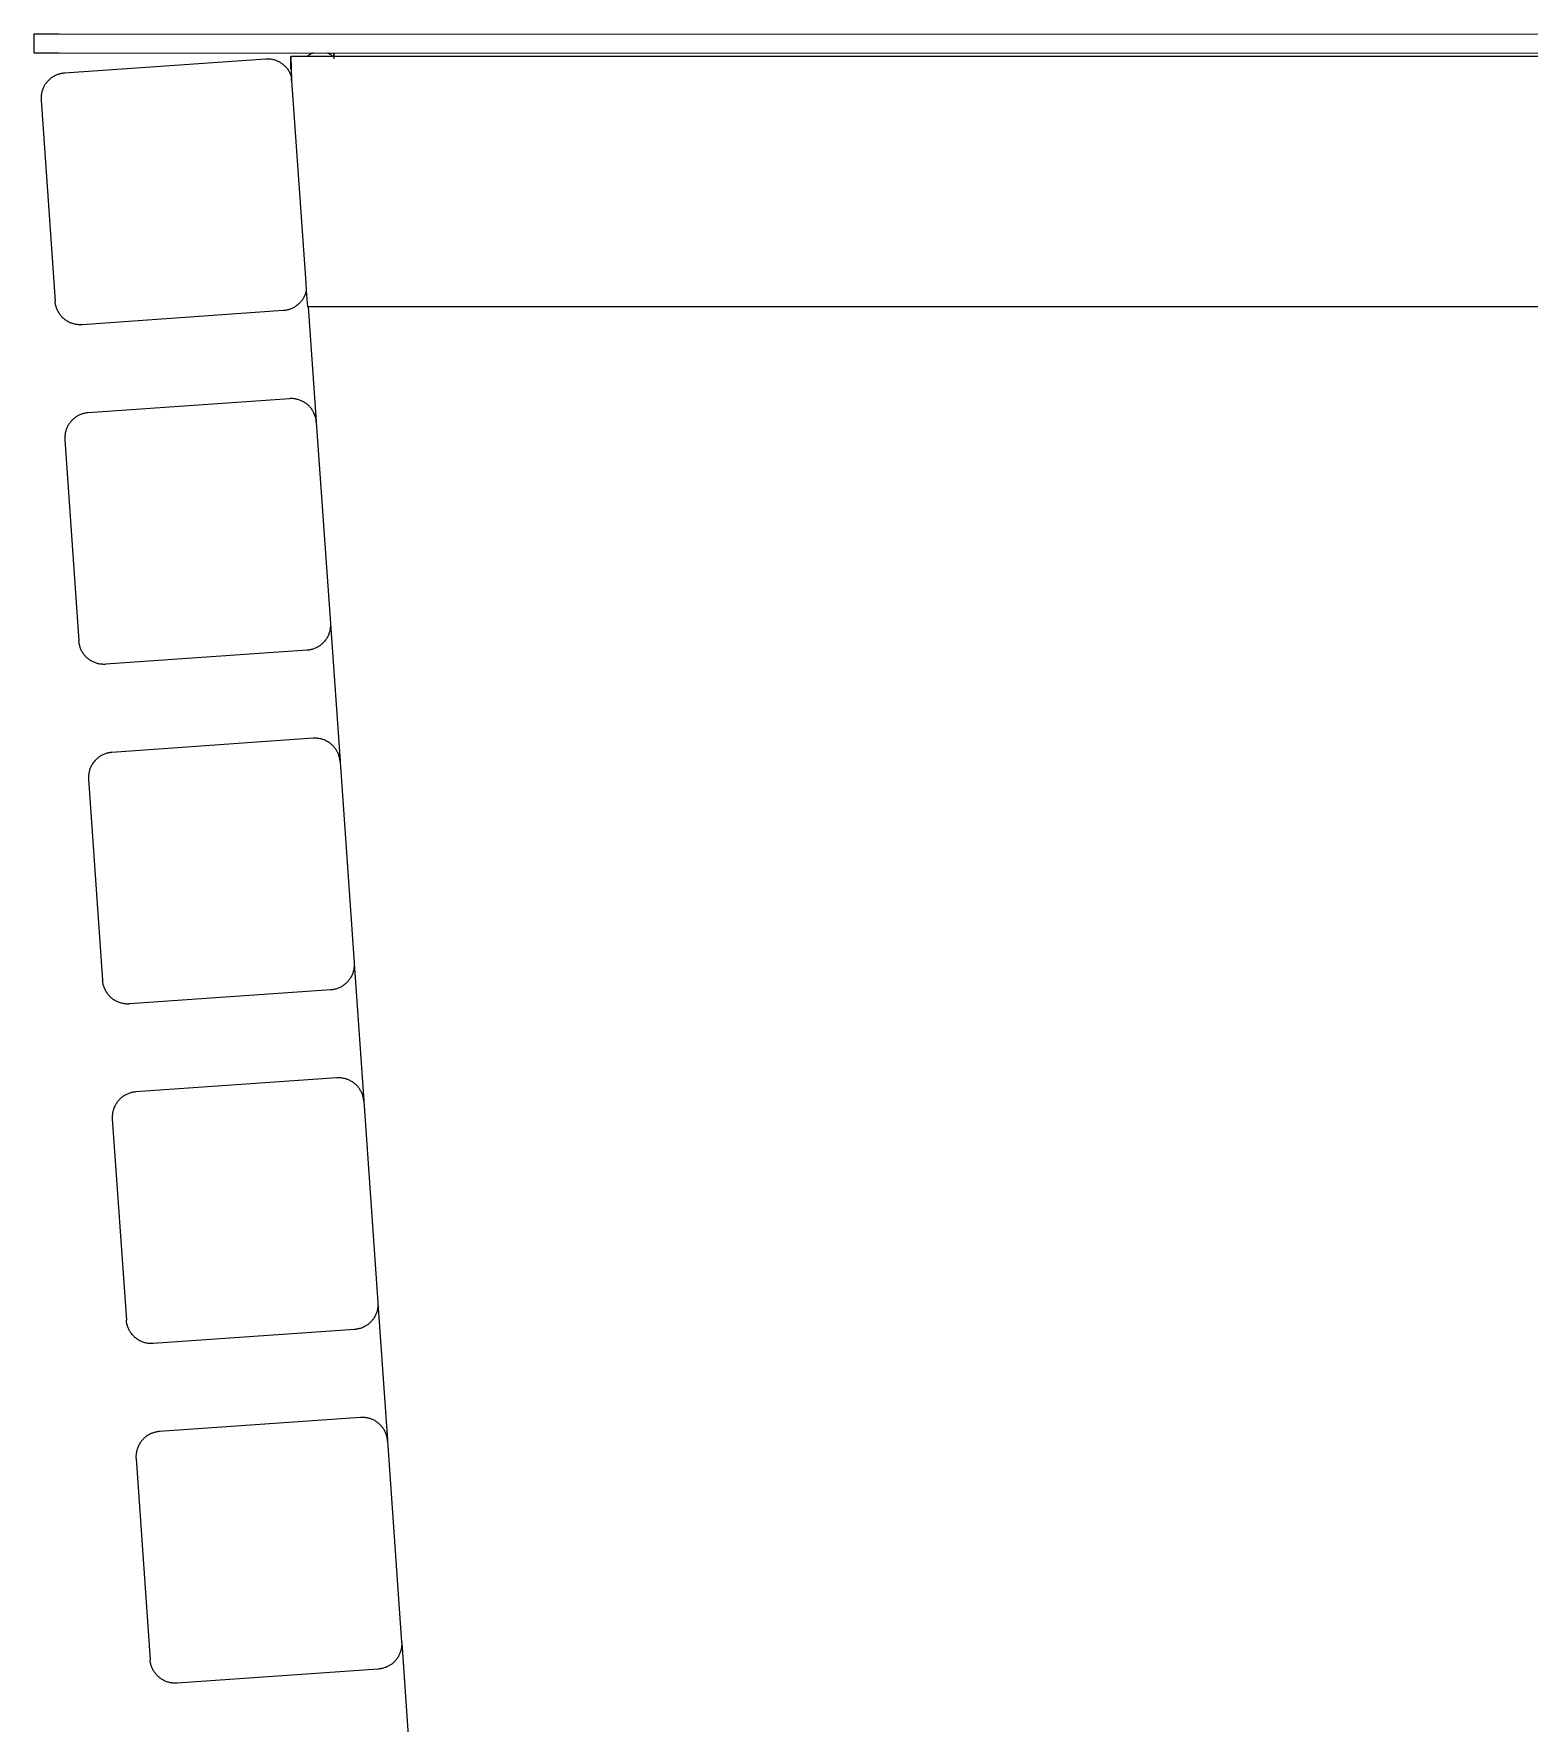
# Model space of a CAD drawing. Header units: millimetres. Extents: x -92 to 3826, y 8 to 2374.
# Drawn here: x 1026.5 to 1263.8, y 1764.5 to 2032.5 of the extents above; entities that cross this region are included whole.
import ezdxf

# ---------------------------------------------------------------- set-up
doc = ezdxf.new("R2010")
doc.units = ezdxf.units.MM
doc.layers.add('ZANO_R', color=7, linetype='Continuous', lineweight=0)

msp = doc.modelspace()

# ---------------------------------------------------------------- linework, layer by layer
at = {"layer": 'ZANO_R'}
for p, q in [((1026.51, 2032.53), (1026.51, 2029.53)), ((1026.51, 2032.53), (1030.51, 2032.53)), ((1030.51, 2032.53), (1495.61, 2032.43)), ((1026.51, 2029.53), (1030.51, 2029.53)), ((1030.51, 2029.53), (1495.61, 2029.43)), ((1067.3, 2028.93), (1067.42, 2025.13)), ((1067.3, 2026.93), (1067.3, 2028.93)), ((1466.18, 2028.93), (1067.3, 2028.93)), ((1069.92, 2028.93), (1069.97, 2028.98)), ((1069.97, 2028.98), (1070.02, 2029.03)), ((1070.02, 2029.03), (1070.07, 2029.08)), ((1070.07, 2029.08), (1070.12, 2029.12)), ((1070.12, 2029.12), (1070.18, 2029.16)), ((1070.18, 2029.16), (1070.23, 2029.2)), ((1070.23, 2029.2), (1070.29, 2029.24)), ((1070.29, 2029.24), (1070.35, 2029.28)), ((1070.35, 2029.28), (1070.41, 2029.32)), ((1070.41, 2029.32), (1070.47, 2029.35)), ((1070.47, 2029.35), (1070.53, 2029.38)), ((1070.53, 2029.38), (1070.59, 2029.41)), ((1070.59, 2029.41), (1070.65, 2029.43)), ((1070.65, 2029.43), (1070.72, 2029.46)), ((1070.72, 2029.46), (1070.78, 2029.48)), ((1070.78, 2029.48), (1070.85, 2029.5)), ((1070.85, 2029.5), (1070.92, 2029.52)), ((1073.09, 2029.52), (1073.15, 2029.49)), ((1073.15, 2029.49), (1073.22, 2029.47)), ((1073.22, 2029.47), (1073.28, 2029.44)), ((1073.28, 2029.44), (1073.34, 2029.4)), ((1073.34, 2029.4), (1073.4, 2029.37)), ((1073.4, 2029.37), (1073.46, 2029.34)), ((1073.46, 2029.34), (1073.51, 2029.3)), ((1073.51, 2029.3), (1073.57, 2029.26)), ((1073.57, 2029.26), (1073.62, 2029.22)), ((1073.62, 2029.22), (1073.68, 2029.17)), ((1073.68, 2029.17), (1073.73, 2029.13)), ((1073.73, 2029.13), (1073.78, 2029.08)), ((1073.78, 2029.08), (1073.83, 2029.03)), ((1073.83, 2029.03), (1073.87, 2028.98)), ((1073.87, 2028.98), (1073.92, 2028.93)), ((1074.13, 2029.16), (1074.13, 2029.52)), ((1074.13, 2028.93), (1074.13, 2029.16)), ((1074.14, 2029.16), (1074.13, 2029.16)), ((1074.14, 2029.52), (1074.14, 2028.56)), ((1074.14, 2028.93), (1074.14, 2029.52)), ((1074.14, 2028.93), (1074.14, 2029.16)), ((1074.14, 2028.93), (1074.14, 2029.05)), ((1030.06, 2025.96), (1029.94, 2025.9)), ((1030.19, 2026.01), (1030.06, 2025.96)), ((1030.32, 2026.06), (1030.19, 2026.01)), ((1030.45, 2026.1), (1030.32, 2026.06)), ((1030.58, 2026.14), (1030.45, 2026.1)), ((1030.71, 2026.18), (1030.58, 2026.14)), ((1030.84, 2026.21), (1030.71, 2026.18)), ((1030.98, 2026.23), (1030.84, 2026.21)), ((1031.11, 2026.25), (1030.98, 2026.23)), ((1031.25, 2026.27), (1031.11, 2026.25)), ((1031.38, 2026.28), (1031.25, 2026.27)), ((1063.31, 2028.51), (1031.38, 2026.28)), ((1063.44, 2028.52), (1063.31, 2028.51)), ((1063.58, 2028.52), (1063.44, 2028.52)), ((1063.71, 2028.52), (1063.58, 2028.52)), ((1063.85, 2028.51), (1063.71, 2028.52)), ((1063.99, 2028.5), (1063.85, 2028.51)), ((1064.12, 2028.49), (1063.99, 2028.5)), ((1064.26, 2028.47), (1064.12, 2028.49)), ((1064.39, 2028.44), (1064.26, 2028.47)), ((1064.52, 2028.41), (1064.39, 2028.44)), ((1064.66, 2028.38), (1064.52, 2028.41)), ((1064.79, 2028.34), (1064.66, 2028.38)), ((1064.92, 2028.29), (1064.79, 2028.34)), ((1065.04, 2028.25), (1064.92, 2028.29)), ((1065.17, 2028.19), (1065.04, 2028.25)), ((1065.3, 2028.14), (1065.17, 2028.19)), ((1065.42, 2028.08), (1065.3, 2028.14)), ((1065.54, 2028.01), (1065.42, 2028.08)), ((1065.66, 2027.94), (1065.54, 2028.01)), ((1065.77, 2027.87), (1065.66, 2027.94)), ((1065.88, 2027.8), (1065.77, 2027.87)), ((1065.99, 2027.72), (1065.88, 2027.8)), ((1066.1, 2027.63), (1065.99, 2027.72)), ((1066.21, 2027.54), (1066.1, 2027.63)), ((1066.31, 2027.45), (1066.21, 2027.54)), ((1066.41, 2027.36), (1066.31, 2027.45)), ((1066.5, 2027.26), (1066.41, 2027.36)), ((1066.59, 2027.16), (1066.5, 2027.26)), ((1066.68, 2027.05), (1066.59, 2027.16)), ((1066.77, 2026.95), (1066.68, 2027.05)), ((1066.85, 2026.84), (1066.77, 2026.95)), ((1066.92, 2026.72), (1066.85, 2026.84)), ((1067, 2026.61), (1066.92, 2026.72)), ((1067.07, 2026.49), (1067, 2026.61)), ((1067.13, 2026.37), (1067.07, 2026.49)), ((1067.19, 2026.25), (1067.13, 2026.37)), ((1067.25, 2026.13), (1067.19, 2026.25)), ((1067.3, 2026), (1067.25, 2026.13)), ((1067.35, 2025.87), (1067.3, 2026)), ((1027.81, 2023.36), (1027.77, 2023.23)), ((1027.85, 2023.49), (1027.81, 2023.36)), ((1027.89, 2023.62), (1027.85, 2023.49)), ((1027.94, 2023.75), (1027.89, 2023.62)), ((1027.99, 2023.88), (1027.94, 2023.75)), ((1028.05, 2024), (1027.99, 2023.88)), ((1028.11, 2024.13), (1028.05, 2024)), ((1028.17, 2024.25), (1028.11, 2024.13)), ((1028.24, 2024.36), (1028.17, 2024.25)), ((1028.31, 2024.48), (1028.24, 2024.36)), ((1028.39, 2024.59), (1028.31, 2024.48)), ((1028.47, 2024.7), (1028.39, 2024.59)), ((1028.56, 2024.81), (1028.47, 2024.7)), ((1028.64, 2024.91), (1028.56, 2024.81)), ((1028.74, 2025.02), (1028.64, 2024.91)), ((1028.83, 2025.11), (1028.74, 2025.02)), ((1028.93, 2025.21), (1028.83, 2025.11)), ((1029.03, 2025.3), (1028.93, 2025.21)), ((1029.13, 2025.39), (1029.03, 2025.3)), ((1029.24, 2025.47), (1029.13, 2025.39)), ((1029.35, 2025.56), (1029.24, 2025.47)), ((1029.46, 2025.63), (1029.35, 2025.56)), ((1029.58, 2025.71), (1029.46, 2025.63)), ((1029.7, 2025.77), (1029.58, 2025.71)), ((1029.82, 2025.84), (1029.7, 2025.77)), ((1029.94, 2025.9), (1029.82, 2025.84)), ((1067.39, 2025.74), (1067.35, 2025.87)), ((1067.42, 2025.13), (1067.39, 2025.74)), ((1067.42, 2025.13), (1069.67, 1993.01)), ((1027.67, 2022.56), (1027.66, 2022.42)), ((1027.66, 2022.42), (1027.66, 2022.28)), ((1027.66, 2022.28), (1027.67, 2022.15)), ((1027.68, 2022.69), (1027.67, 2022.56)), ((1027.67, 2022.15), (1027.67, 2022.01)), ((1027.67, 2022.01), (1029.9, 1990.09)), ((1027.7, 2022.83), (1027.68, 2022.69)), ((1027.72, 2022.96), (1027.7, 2022.83)), ((1027.75, 2023.1), (1027.72, 2022.96)), ((1027.77, 2023.23), (1027.75, 2023.1)), ((1069.52, 1991.09), (1069.46, 1990.96)), ((1069.57, 1991.22), (1069.52, 1991.09)), ((1069.62, 1991.35), (1069.57, 1991.22)), ((1069.66, 1991.48), (1069.62, 1991.35)), ((1069.69, 1991.61), (1069.66, 1991.48)), ((1069.67, 1993.01), (1069.72, 1991.74)), ((1069.73, 1991.75), (1069.69, 1991.61)), ((1069.72, 1991.74), (1069.81, 1990.47)), ((1029.92, 1989.95), (1029.9, 1990.09)), ((1029.93, 1989.82), (1029.92, 1989.95)), ((1029.95, 1989.68), (1029.93, 1989.82)), ((1029.98, 1989.55), (1029.95, 1989.68)), ((1030.01, 1989.42), (1029.98, 1989.55)), ((1030.04, 1989.28), (1030.01, 1989.42)), ((1030.08, 1989.15), (1030.04, 1989.28)), ((1030.13, 1989.02), (1030.08, 1989.15)), ((1030.18, 1988.9), (1030.13, 1989.02)), ((1030.23, 1988.77), (1030.18, 1988.9)), ((1030.29, 1988.65), (1030.23, 1988.77)), ((1030.35, 1988.52), (1030.29, 1988.65)), ((1030.41, 1988.4), (1030.35, 1988.52)), ((1030.48, 1988.29), (1030.41, 1988.4)), ((1066.1, 1988.61), (1034.17, 1986.38)), ((1066.23, 1988.62), (1066.1, 1988.61)), ((1066.37, 1988.64), (1066.23, 1988.62)), ((1066.51, 1988.66), (1066.37, 1988.64)), ((1066.65, 1988.69), (1066.51, 1988.66)), ((1066.78, 1988.72), (1066.65, 1988.69)), ((1066.92, 1988.75), (1066.78, 1988.72)), ((1067.05, 1988.8), (1066.92, 1988.75)), ((1067.18, 1988.84), (1067.05, 1988.8)), ((1067.31, 1988.89), (1067.18, 1988.84)), ((1067.44, 1988.94), (1067.31, 1988.89)), ((1067.56, 1989), (1067.44, 1988.94)), ((1067.69, 1989.07), (1067.56, 1989)), ((1067.81, 1989.13), (1067.69, 1989.07)), ((1067.93, 1989.2), (1067.81, 1989.13)), ((1068.05, 1989.28), (1067.93, 1989.2)), ((1068.16, 1989.36), (1068.05, 1989.28)), ((1068.27, 1989.44), (1068.16, 1989.36)), ((1068.38, 1989.53), (1068.27, 1989.44)), ((1068.49, 1989.62), (1068.38, 1989.53)), ((1068.59, 1989.72), (1068.49, 1989.62)), ((1068.69, 1989.81), (1068.59, 1989.72)), ((1068.78, 1989.92), (1068.69, 1989.81)), ((1068.87, 1990.02), (1068.78, 1989.92)), ((1068.96, 1990.13), (1068.87, 1990.02)), ((1069.04, 1990.24), (1068.96, 1990.13)), ((1069.12, 1990.35), (1069.04, 1990.24)), ((1069.2, 1990.47), (1069.12, 1990.35)), ((1069.27, 1990.59), (1069.2, 1990.47)), ((1069.34, 1990.71), (1069.27, 1990.59)), ((1069.4, 1990.83), (1069.34, 1990.71)), ((1069.46, 1990.96), (1069.4, 1990.83)), ((1069.81, 1990.47), (1069.93, 1989.21)), ((1463.54, 1989.21), (1069.93, 1989.21)), ((1070.06, 1989.21), (1071.34, 1971.02)), ((1030.55, 1988.17), (1030.48, 1988.29)), ((1030.63, 1988.06), (1030.55, 1988.17)), ((1030.71, 1987.95), (1030.63, 1988.06)), ((1030.8, 1987.84), (1030.71, 1987.95)), ((1030.88, 1987.74), (1030.8, 1987.84)), ((1030.98, 1987.63), (1030.88, 1987.74)), ((1031.07, 1987.54), (1030.98, 1987.63)), ((1031.17, 1987.44), (1031.07, 1987.54)), ((1031.27, 1987.35), (1031.17, 1987.44)), ((1031.38, 1987.26), (1031.27, 1987.35)), ((1031.48, 1987.18), (1031.38, 1987.26)), ((1031.59, 1987.1), (1031.48, 1987.18)), ((1031.71, 1987.02), (1031.59, 1987.1)), ((1031.82, 1986.95), (1031.71, 1987.02)), ((1031.94, 1986.88), (1031.82, 1986.95)), ((1032.06, 1986.81), (1031.94, 1986.88)), ((1032.18, 1986.75), (1032.06, 1986.81)), ((1032.31, 1986.7), (1032.18, 1986.75)), ((1032.43, 1986.65), (1032.31, 1986.7)), ((1032.56, 1986.6), (1032.43, 1986.65)), ((1032.69, 1986.55), (1032.56, 1986.6)), ((1032.82, 1986.52), (1032.69, 1986.55)), ((1032.95, 1986.48), (1032.82, 1986.52)), ((1033.09, 1986.45), (1032.95, 1986.48)), ((1033.22, 1986.43), (1033.09, 1986.45)), ((1033.36, 1986.41), (1033.22, 1986.43)), ((1033.49, 1986.39), (1033.36, 1986.41)), ((1033.63, 1986.38), (1033.49, 1986.39)), ((1033.76, 1986.37), (1033.63, 1986.38)), ((1033.9, 1986.37), (1033.76, 1986.37)), ((1034.04, 1986.37), (1033.9, 1986.37)), ((1034.17, 1986.38), (1034.04, 1986.37)), ((1034.61, 1972.34), (1034.48, 1972.31)), ((1034.74, 1972.36), (1034.61, 1972.34)), ((1034.88, 1972.38), (1034.74, 1972.36)), ((1035.01, 1972.4), (1034.88, 1972.38)), ((1035.15, 1972.41), (1035.01, 1972.4)), ((1067.07, 1974.64), (1035.15, 1972.41)), ((1067.21, 1974.65), (1067.07, 1974.64)), ((1067.35, 1974.65), (1067.21, 1974.65)), ((1067.48, 1974.65), (1067.35, 1974.65)), ((1067.62, 1974.65), (1067.48, 1974.65)), ((1067.75, 1974.63), (1067.62, 1974.65)), ((1067.89, 1974.62), (1067.75, 1974.63)), ((1068.03, 1974.6), (1067.89, 1974.62)), ((1068.16, 1974.57), (1068.03, 1974.6)), ((1068.29, 1974.54), (1068.16, 1974.57)), ((1068.42, 1974.51), (1068.29, 1974.54)), ((1068.56, 1974.47), (1068.42, 1974.51)), ((1068.69, 1974.43), (1068.56, 1974.47)), ((1068.81, 1974.38), (1068.69, 1974.43)), ((1068.94, 1974.33), (1068.81, 1974.38)), ((1069.06, 1974.27), (1068.94, 1974.33)), ((1069.19, 1974.21), (1069.06, 1974.27)), ((1069.31, 1974.14), (1069.19, 1974.21)), ((1069.42, 1974.08), (1069.31, 1974.14)), ((1069.54, 1974), (1069.42, 1974.08)), ((1069.65, 1973.93), (1069.54, 1974)), ((1069.76, 1973.85), (1069.65, 1973.93)), ((1069.87, 1973.76), (1069.76, 1973.85)), ((1069.98, 1973.67), (1069.87, 1973.76)), ((1070.08, 1973.58), (1069.98, 1973.67)), ((1070.18, 1973.49), (1070.08, 1973.58)), ((1070.27, 1973.39), (1070.18, 1973.49)), ((1070.36, 1973.29), (1070.27, 1973.39)), ((1070.45, 1973.18), (1070.36, 1973.29)), ((1070.54, 1973.08), (1070.45, 1973.18)), ((1070.62, 1972.97), (1070.54, 1973.08)), ((1070.69, 1972.85), (1070.62, 1972.97)), ((1070.77, 1972.74), (1070.69, 1972.85)), ((1070.84, 1972.62), (1070.77, 1972.74)), ((1070.9, 1972.5), (1070.84, 1972.62)), ((1070.96, 1972.38), (1070.9, 1972.5)), ((1071.02, 1972.25), (1070.96, 1972.38)), ((1031.66, 1969.76), (1031.62, 1969.63)), ((1031.71, 1969.88), (1031.66, 1969.76)), ((1031.76, 1970.01), (1031.71, 1969.88)), ((1031.81, 1970.13), (1031.76, 1970.01)), ((1031.88, 1970.26), (1031.81, 1970.13)), ((1031.94, 1970.38), (1031.88, 1970.26)), ((1032.01, 1970.5), (1031.94, 1970.38)), ((1032.08, 1970.61), (1032.01, 1970.5)), ((1032.16, 1970.72), (1032.08, 1970.61)), ((1032.24, 1970.83), (1032.16, 1970.72)), ((1032.32, 1970.94), (1032.24, 1970.83)), ((1032.41, 1971.05), (1032.32, 1970.94)), ((1032.5, 1971.15), (1032.41, 1971.05)), ((1032.6, 1971.25), (1032.5, 1971.15)), ((1032.69, 1971.34), (1032.6, 1971.25)), ((1032.8, 1971.43), (1032.69, 1971.34)), ((1032.9, 1971.52), (1032.8, 1971.43)), ((1033.01, 1971.61), (1032.9, 1971.52)), ((1033.12, 1971.69), (1033.01, 1971.61)), ((1033.23, 1971.76), (1033.12, 1971.69)), ((1033.35, 1971.84), (1033.23, 1971.76)), ((1033.46, 1971.91), (1033.35, 1971.84)), ((1033.58, 1971.97), (1033.46, 1971.91)), ((1033.71, 1972.03), (1033.58, 1971.97)), ((1033.83, 1972.09), (1033.71, 1972.03)), ((1033.96, 1972.14), (1033.83, 1972.09)), ((1034.08, 1972.19), (1033.96, 1972.14)), ((1034.21, 1972.23), (1034.08, 1972.19)), ((1034.34, 1972.27), (1034.21, 1972.23)), ((1034.48, 1972.31), (1034.34, 1972.27)), ((1071.07, 1972.13), (1071.02, 1972.25)), ((1071.12, 1972), (1071.07, 1972.13)), ((1071.16, 1971.87), (1071.12, 1972)), ((1071.2, 1971.74), (1071.16, 1971.87)), ((1071.24, 1971.61), (1071.2, 1971.74)), ((1071.27, 1971.47), (1071.24, 1971.61)), ((1071.29, 1971.34), (1071.27, 1971.47)), ((1071.31, 1971.21), (1071.29, 1971.34)), ((1071.33, 1971.07), (1071.31, 1971.21)), ((1071.34, 1970.93), (1071.33, 1971.07)), ((1071.34, 1970.93), (1073.57, 1939.01)), ((1031.44, 1968.69), (1031.43, 1968.55)), ((1031.43, 1968.55), (1031.43, 1968.42)), ((1031.43, 1968.42), (1031.43, 1968.28)), ((1031.43, 1968.28), (1031.44, 1968.14)), ((1031.45, 1968.83), (1031.44, 1968.69)), ((1031.44, 1968.14), (1033.67, 1936.22)), ((1031.47, 1968.96), (1031.45, 1968.83)), ((1031.49, 1969.1), (1031.47, 1968.96)), ((1031.51, 1969.23), (1031.49, 1969.1)), ((1031.54, 1969.36), (1031.51, 1969.23)), ((1031.58, 1969.5), (1031.54, 1969.36)), ((1031.62, 1969.63), (1031.58, 1969.5)), ((1073.4, 1937.53), (1073.35, 1937.4)), ((1073.44, 1937.66), (1073.4, 1937.53)), ((1073.47, 1937.79), (1073.44, 1937.66)), ((1073.5, 1937.92), (1073.47, 1937.79)), ((1073.53, 1938.06), (1073.5, 1937.92)), ((1073.55, 1938.19), (1073.53, 1938.06)), ((1073.56, 1938.33), (1073.55, 1938.19)), ((1073.57, 1938.47), (1073.56, 1938.33)), ((1073.57, 1939.01), (1073.58, 1938.88)), ((1073.58, 1938.6), (1073.57, 1938.47)), ((1073.58, 1938.92), (1075.1, 1917.15)), ((1073.58, 1938.88), (1073.58, 1938.74)), ((1073.58, 1938.74), (1073.58, 1938.6)), ((1033.68, 1936.09), (1033.67, 1936.22)), ((1033.7, 1935.95), (1033.68, 1936.09)), ((1033.72, 1935.81), (1033.7, 1935.95)), ((1033.75, 1935.68), (1033.72, 1935.81)), ((1033.78, 1935.55), (1033.75, 1935.68)), ((1033.81, 1935.42), (1033.78, 1935.55)), ((1033.85, 1935.28), (1033.81, 1935.42)), ((1033.89, 1935.15), (1033.85, 1935.28)), ((1033.94, 1935.03), (1033.89, 1935.15)), ((1034, 1934.9), (1033.94, 1935.03)), ((1034.05, 1934.78), (1034, 1934.9)), ((1070.4, 1934.82), (1070.27, 1934.79)), ((1070.54, 1934.85), (1070.4, 1934.82)), ((1070.67, 1934.88), (1070.54, 1934.85)), ((1070.8, 1934.92), (1070.67, 1934.88)), ((1070.93, 1934.97), (1070.8, 1934.92)), ((1071.06, 1935.01), (1070.93, 1934.97)), ((1071.18, 1935.07), (1071.06, 1935.01)), ((1071.31, 1935.12), (1071.18, 1935.07)), ((1071.43, 1935.18), (1071.31, 1935.12)), ((1071.55, 1935.25), (1071.43, 1935.18)), ((1071.67, 1935.32), (1071.55, 1935.25)), ((1071.78, 1935.39), (1071.67, 1935.32)), ((1071.9, 1935.47), (1071.78, 1935.39)), ((1072.01, 1935.55), (1071.9, 1935.47)), ((1072.11, 1935.63), (1072.01, 1935.55)), ((1072.22, 1935.72), (1072.11, 1935.63)), ((1072.32, 1935.81), (1072.22, 1935.72)), ((1072.42, 1935.91), (1072.32, 1935.81)), ((1072.51, 1936.01), (1072.42, 1935.91)), ((1072.6, 1936.11), (1072.51, 1936.01)), ((1072.69, 1936.21), (1072.6, 1936.11)), ((1072.77, 1936.32), (1072.69, 1936.21)), ((1072.86, 1936.43), (1072.77, 1936.32)), ((1072.93, 1936.54), (1072.86, 1936.43)), ((1073, 1936.66), (1072.93, 1936.54)), ((1073.07, 1936.78), (1073, 1936.66)), ((1073.14, 1936.9), (1073.07, 1936.78)), ((1073.2, 1937.02), (1073.14, 1936.9)), ((1073.25, 1937.14), (1073.2, 1937.02)), ((1073.31, 1937.27), (1073.25, 1937.14)), ((1073.35, 1937.4), (1073.31, 1937.27)), ((1034.11, 1934.65), (1034.05, 1934.78)), ((1034.18, 1934.53), (1034.11, 1934.65)), ((1034.25, 1934.42), (1034.18, 1934.53)), ((1034.32, 1934.3), (1034.25, 1934.42)), ((1034.4, 1934.19), (1034.32, 1934.3)), ((1034.48, 1934.08), (1034.4, 1934.19)), ((1034.56, 1933.97), (1034.48, 1934.08)), ((1034.65, 1933.87), (1034.56, 1933.97)), ((1034.74, 1933.77), (1034.65, 1933.87)), ((1034.84, 1933.67), (1034.74, 1933.77)), ((1034.94, 1933.57), (1034.84, 1933.67)), ((1035.04, 1933.48), (1034.94, 1933.57)), ((1035.14, 1933.39), (1035.04, 1933.48)), ((1035.25, 1933.31), (1035.14, 1933.39)), ((1035.36, 1933.23), (1035.25, 1933.31)), ((1035.47, 1933.15), (1035.36, 1933.23)), ((1035.59, 1933.08), (1035.47, 1933.15)), ((1035.71, 1933.01), (1035.59, 1933.08)), ((1035.83, 1932.95), (1035.71, 1933.01)), ((1035.95, 1932.89), (1035.83, 1932.95)), ((1036.07, 1932.83), (1035.95, 1932.89)), ((1036.2, 1932.78), (1036.07, 1932.83)), ((1036.33, 1932.73), (1036.2, 1932.78)), ((1036.46, 1932.69), (1036.33, 1932.73)), ((1036.59, 1932.65), (1036.46, 1932.69)), ((1036.72, 1932.61), (1036.59, 1932.65)), ((1036.85, 1932.58), (1036.72, 1932.61)), ((1036.99, 1932.56), (1036.85, 1932.58)), ((1037.12, 1932.54), (1036.99, 1932.56)), ((1037.26, 1932.52), (1037.12, 1932.54)), ((1037.39, 1932.51), (1037.26, 1932.52)), ((1037.53, 1932.5), (1037.39, 1932.51)), ((1037.67, 1932.5), (1037.53, 1932.5)), ((1037.8, 1932.5), (1037.67, 1932.5)), ((1037.94, 1932.51), (1037.8, 1932.5)), ((1069.86, 1934.74), (1037.94, 1932.51)), ((1070, 1934.75), (1069.86, 1934.74)), ((1070.13, 1934.77), (1070, 1934.75)), ((1070.27, 1934.79), (1070.13, 1934.77)), ((1070.84, 1920.78), (1038.92, 1918.54)), ((1070.98, 1920.78), (1070.84, 1920.78)), ((1071.11, 1920.79), (1070.98, 1920.78)), ((1071.25, 1920.78), (1071.11, 1920.79)), ((1071.39, 1920.78), (1071.25, 1920.78)), ((1071.52, 1920.77), (1071.39, 1920.78)), ((1071.66, 1920.75), (1071.52, 1920.77)), ((1071.79, 1920.73), (1071.66, 1920.75)), ((1071.93, 1920.7), (1071.79, 1920.73)), ((1072.06, 1920.67), (1071.93, 1920.7)), ((1072.19, 1920.64), (1072.06, 1920.67)), ((1072.32, 1920.6), (1072.19, 1920.64)), ((1072.45, 1920.56), (1072.32, 1920.6)), ((1072.58, 1920.51), (1072.45, 1920.56)), ((1072.71, 1920.46), (1072.58, 1920.51)), ((1072.83, 1920.4), (1072.71, 1920.46)), ((1072.95, 1920.34), (1072.83, 1920.4)), ((1073.07, 1920.28), (1072.95, 1920.34)), ((1073.19, 1920.21), (1073.07, 1920.28)), ((1073.31, 1920.13), (1073.19, 1920.21)), ((1073.42, 1920.06), (1073.31, 1920.13)), ((1073.53, 1919.98), (1073.42, 1920.06)), ((1073.64, 1919.89), (1073.53, 1919.98)), ((1073.74, 1919.8), (1073.64, 1919.89)), ((1073.84, 1919.71), (1073.74, 1919.8)), ((1073.94, 1919.62), (1073.84, 1919.71)), ((1074.04, 1919.52), (1073.94, 1919.62)), ((1074.13, 1919.42), (1074.04, 1919.52)), ((1074.22, 1919.32), (1074.13, 1919.42)), ((1074.3, 1919.21), (1074.22, 1919.32)), ((1074.38, 1919.1), (1074.3, 1919.21)), ((1074.46, 1918.98), (1074.38, 1919.1)), ((1074.53, 1918.87), (1074.46, 1918.98)), ((1074.6, 1918.75), (1074.53, 1918.87)), ((1074.67, 1918.63), (1074.6, 1918.75)), ((1035.53, 1916.14), (1035.47, 1916.02)), ((1035.58, 1916.27), (1035.53, 1916.14)), ((1035.64, 1916.39), (1035.58, 1916.27)), ((1035.71, 1916.51), (1035.64, 1916.39)), ((1035.78, 1916.63), (1035.71, 1916.51)), ((1035.85, 1916.74), (1035.78, 1916.63)), ((1035.92, 1916.86), (1035.85, 1916.74)), ((1036.01, 1916.97), (1035.92, 1916.86)), ((1036.09, 1917.07), (1036.01, 1916.97)), ((1036.18, 1917.18), (1036.09, 1917.07)), ((1036.27, 1917.28), (1036.18, 1917.18)), ((1036.36, 1917.38), (1036.27, 1917.28)), ((1036.46, 1917.47), (1036.36, 1917.38)), ((1036.56, 1917.56), (1036.46, 1917.47)), ((1036.67, 1917.65), (1036.56, 1917.56)), ((1036.77, 1917.74), (1036.67, 1917.65)), ((1036.88, 1917.82), (1036.77, 1917.74)), ((1037, 1917.9), (1036.88, 1917.82)), ((1037.11, 1917.97), (1037, 1917.9)), ((1037.23, 1918.04), (1037.11, 1917.97)), ((1037.35, 1918.1), (1037.23, 1918.04)), ((1037.47, 1918.16), (1037.35, 1918.1)), ((1037.6, 1918.22), (1037.47, 1918.16)), ((1037.72, 1918.27), (1037.6, 1918.22)), ((1037.85, 1918.32), (1037.72, 1918.27)), ((1037.98, 1918.36), (1037.85, 1918.32)), ((1038.11, 1918.4), (1037.98, 1918.36)), ((1038.24, 1918.44), (1038.11, 1918.4)), ((1038.38, 1918.47), (1038.24, 1918.44)), ((1038.51, 1918.49), (1038.38, 1918.47)), ((1038.65, 1918.52), (1038.51, 1918.49)), ((1038.78, 1918.53), (1038.65, 1918.52)), ((1038.92, 1918.54), (1038.78, 1918.53)), ((1074.73, 1918.51), (1074.67, 1918.63)), ((1074.78, 1918.39), (1074.73, 1918.51)), ((1074.84, 1918.26), (1074.78, 1918.39)), ((1074.89, 1918.13), (1074.84, 1918.26)), ((1074.93, 1918), (1074.89, 1918.13)), ((1074.97, 1917.87), (1074.93, 1918)), ((1075, 1917.74), (1074.97, 1917.87)), ((1075.03, 1917.61), (1075, 1917.74)), ((1075.06, 1917.47), (1075.03, 1917.61)), ((1075.08, 1917.34), (1075.06, 1917.47)), ((1075.1, 1917.2), (1075.08, 1917.34)), ((1075.11, 1917.07), (1075.1, 1917.2)), ((1075.11, 1917.07), (1077.34, 1885.14)), ((1035.21, 1914.82), (1035.2, 1914.68)), ((1035.2, 1914.68), (1035.2, 1914.55)), ((1035.2, 1914.55), (1035.2, 1914.41)), ((1035.2, 1914.41), (1035.21, 1914.27)), ((1035.22, 1914.96), (1035.21, 1914.82)), ((1035.21, 1914.27), (1037.44, 1882.35)), ((1035.23, 1915.09), (1035.22, 1914.96)), ((1035.25, 1915.23), (1035.23, 1915.09)), ((1035.28, 1915.36), (1035.25, 1915.23)), ((1035.31, 1915.49), (1035.28, 1915.36)), ((1035.34, 1915.63), (1035.31, 1915.49)), ((1035.38, 1915.76), (1035.34, 1915.63)), ((1035.43, 1915.89), (1035.38, 1915.76)), ((1035.47, 1916.02), (1035.43, 1915.89)), ((1077.24, 1883.92), (1077.2, 1883.79)), ((1077.27, 1884.06), (1077.24, 1883.92)), ((1077.29, 1884.19), (1077.27, 1884.06)), ((1077.31, 1884.33), (1077.29, 1884.19)), ((1077.33, 1884.46), (1077.31, 1884.33)), ((1077.34, 1884.6), (1077.33, 1884.46)), ((1077.34, 1885.14), (1077.35, 1885.01)), ((1077.35, 1884.73), (1077.34, 1884.6)), ((1077.35, 1885.05), (1078.87, 1863.29)), ((1077.35, 1885.01), (1077.35, 1884.87)), ((1077.35, 1884.87), (1077.35, 1884.73)), ((1037.45, 1882.22), (1037.44, 1882.35)), ((1037.47, 1882.08), (1037.45, 1882.22)), ((1037.49, 1881.95), (1037.47, 1882.08)), ((1037.51, 1881.81), (1037.49, 1881.95)), ((1037.54, 1881.68), (1037.51, 1881.81)), ((1037.58, 1881.55), (1037.54, 1881.68)), ((1037.62, 1881.42), (1037.58, 1881.55)), ((1037.66, 1881.29), (1037.62, 1881.42)), ((1037.71, 1881.16), (1037.66, 1881.29)), ((1075.07, 1881.25), (1074.95, 1881.2)), ((1075.2, 1881.32), (1075.07, 1881.25)), ((1075.32, 1881.38), (1075.2, 1881.32)), ((1075.43, 1881.45), (1075.32, 1881.38)), ((1075.55, 1881.52), (1075.43, 1881.45)), ((1075.66, 1881.6), (1075.55, 1881.52)), ((1075.77, 1881.68), (1075.66, 1881.6)), ((1075.88, 1881.76), (1075.77, 1881.68)), ((1075.98, 1881.85), (1075.88, 1881.76)), ((1076.09, 1881.94), (1075.98, 1881.85)), ((1076.18, 1882.04), (1076.09, 1881.94)), ((1076.28, 1882.14), (1076.18, 1882.04)), ((1076.37, 1882.24), (1076.28, 1882.14)), ((1076.46, 1882.34), (1076.37, 1882.24)), ((1076.54, 1882.45), (1076.46, 1882.34)), ((1076.62, 1882.56), (1076.54, 1882.45)), ((1076.7, 1882.68), (1076.62, 1882.56)), ((1076.77, 1882.79), (1076.7, 1882.68)), ((1076.84, 1882.91), (1076.77, 1882.79)), ((1076.9, 1883.03), (1076.84, 1882.91)), ((1076.97, 1883.15), (1076.9, 1883.03)), ((1077.02, 1883.28), (1076.97, 1883.15)), ((1077.07, 1883.4), (1077.02, 1883.28)), ((1077.12, 1883.53), (1077.07, 1883.4)), ((1077.16, 1883.66), (1077.12, 1883.53)), ((1077.2, 1883.79), (1077.16, 1883.66)), ((1037.76, 1881.03), (1037.71, 1881.16)), ((1037.82, 1880.91), (1037.76, 1881.03)), ((1037.88, 1880.79), (1037.82, 1880.91)), ((1037.94, 1880.67), (1037.88, 1880.79)), ((1038.01, 1880.55), (1037.94, 1880.67)), ((1038.09, 1880.43), (1038.01, 1880.55)), ((1038.16, 1880.32), (1038.09, 1880.43)), ((1038.24, 1880.21), (1038.16, 1880.32)), ((1038.33, 1880.1), (1038.24, 1880.21)), ((1038.42, 1880), (1038.33, 1880.1)), ((1038.51, 1879.9), (1038.42, 1880)), ((1038.6, 1879.8), (1038.51, 1879.9)), ((1038.7, 1879.7), (1038.6, 1879.8)), ((1038.8, 1879.61), (1038.7, 1879.7)), ((1038.91, 1879.53), (1038.8, 1879.61)), ((1039.02, 1879.44), (1038.91, 1879.53)), ((1039.13, 1879.36), (1039.02, 1879.44)), ((1039.24, 1879.28), (1039.13, 1879.36)), ((1039.36, 1879.21), (1039.24, 1879.28)), ((1039.47, 1879.14), (1039.36, 1879.21)), ((1039.59, 1879.08), (1039.47, 1879.14)), ((1039.72, 1879.02), (1039.59, 1879.08)), ((1039.84, 1878.96), (1039.72, 1879.02)), ((1039.97, 1878.91), (1039.84, 1878.96)), ((1040.09, 1878.86), (1039.97, 1878.91)), ((1040.22, 1878.82), (1040.09, 1878.86)), ((1040.36, 1878.78), (1040.22, 1878.82)), ((1040.49, 1878.74), (1040.36, 1878.78)), ((1040.62, 1878.71), (1040.49, 1878.74)), ((1040.75, 1878.69), (1040.62, 1878.71)), ((1040.89, 1878.67), (1040.75, 1878.69)), ((1041.03, 1878.65), (1040.89, 1878.67)), ((1041.16, 1878.64), (1041.03, 1878.65)), ((1041.3, 1878.63), (1041.16, 1878.64)), ((1041.43, 1878.63), (1041.3, 1878.63)), ((1041.57, 1878.63), (1041.43, 1878.63)), ((1041.71, 1878.64), (1041.57, 1878.63)), ((1073.63, 1880.87), (1041.71, 1878.64)), ((1073.77, 1880.89), (1073.63, 1880.87)), ((1073.9, 1880.9), (1073.77, 1880.89)), ((1074.04, 1880.92), (1073.9, 1880.9)), ((1074.17, 1880.95), (1074.04, 1880.92)), ((1074.3, 1880.98), (1074.17, 1880.95)), ((1074.44, 1881.01), (1074.3, 1880.98)), ((1074.57, 1881.05), (1074.44, 1881.01)), ((1074.7, 1881.1), (1074.57, 1881.05)), ((1074.82, 1881.15), (1074.7, 1881.1)), ((1074.95, 1881.2), (1074.82, 1881.15)), ((1074.61, 1866.91), (1042.68, 1864.68)), ((1074.74, 1866.92), (1074.61, 1866.91)), ((1074.88, 1866.92), (1074.74, 1866.92)), ((1075.02, 1866.92), (1074.88, 1866.92)), ((1075.15, 1866.91), (1075.02, 1866.92)), ((1075.29, 1866.9), (1075.15, 1866.91)), ((1075.42, 1866.88), (1075.29, 1866.9)), ((1075.56, 1866.86), (1075.42, 1866.88)), ((1075.69, 1866.84), (1075.56, 1866.86)), ((1075.83, 1866.81), (1075.69, 1866.84)), ((1075.96, 1866.77), (1075.83, 1866.81)), ((1076.09, 1866.73), (1075.96, 1866.77)), ((1076.22, 1866.69), (1076.09, 1866.73)), ((1076.35, 1866.64), (1076.22, 1866.69)), ((1076.47, 1866.59), (1076.35, 1866.64)), ((1076.6, 1866.53), (1076.47, 1866.59)), ((1076.72, 1866.47), (1076.6, 1866.53)), ((1076.84, 1866.41), (1076.72, 1866.47)), ((1076.96, 1866.34), (1076.84, 1866.41)), ((1077.07, 1866.27), (1076.96, 1866.34)), ((1077.19, 1866.19), (1077.07, 1866.27)), ((1077.3, 1866.11), (1077.19, 1866.19)), ((1077.4, 1866.02), (1077.3, 1866.11)), ((1077.51, 1865.94), (1077.4, 1866.02)), ((1077.61, 1865.85), (1077.51, 1865.94)), ((1077.71, 1865.75), (1077.61, 1865.85)), ((1077.8, 1865.65), (1077.71, 1865.75)), ((1077.9, 1865.55), (1077.8, 1865.65)), ((1077.98, 1865.45), (1077.9, 1865.55)), ((1078.07, 1865.34), (1077.98, 1865.45)), ((1078.15, 1865.23), (1078.07, 1865.34)), ((1078.23, 1865.12), (1078.15, 1865.23)), ((1039.41, 1862.52), (1039.35, 1862.4)), ((1039.47, 1862.64), (1039.41, 1862.52)), ((1039.54, 1862.76), (1039.47, 1862.64)), ((1039.62, 1862.87), (1039.54, 1862.76)), ((1039.69, 1862.99), (1039.62, 1862.87)), ((1039.77, 1863.1), (1039.69, 1862.99)), ((1039.86, 1863.2), (1039.77, 1863.1)), ((1039.94, 1863.31), (1039.86, 1863.2)), ((1040.04, 1863.41), (1039.94, 1863.31)), ((1040.13, 1863.51), (1040.04, 1863.41)), ((1040.23, 1863.6), (1040.13, 1863.51)), ((1040.33, 1863.7), (1040.23, 1863.6)), ((1040.43, 1863.78), (1040.33, 1863.7)), ((1040.54, 1863.87), (1040.43, 1863.78)), ((1040.65, 1863.95), (1040.54, 1863.87)), ((1040.76, 1864.03), (1040.65, 1863.95)), ((1040.88, 1864.1), (1040.76, 1864.03)), ((1041, 1864.17), (1040.88, 1864.1)), ((1041.12, 1864.23), (1041, 1864.17)), ((1041.24, 1864.3), (1041.12, 1864.23)), ((1041.36, 1864.35), (1041.24, 1864.3)), ((1041.49, 1864.4), (1041.36, 1864.35)), ((1041.62, 1864.45), (1041.49, 1864.4)), ((1041.75, 1864.5), (1041.62, 1864.45)), ((1041.88, 1864.54), (1041.75, 1864.5)), ((1042.01, 1864.57), (1041.88, 1864.54)), ((1042.14, 1864.6), (1042.01, 1864.57)), ((1042.28, 1864.63), (1042.14, 1864.6)), ((1042.41, 1864.65), (1042.28, 1864.63)), ((1042.55, 1864.66), (1042.41, 1864.65)), ((1042.68, 1864.68), (1042.55, 1864.66)), ((1078.3, 1865), (1078.23, 1865.12)), ((1078.37, 1864.88), (1078.3, 1865)), ((1078.43, 1864.76), (1078.37, 1864.88)), ((1078.49, 1864.64), (1078.43, 1864.76)), ((1078.55, 1864.52), (1078.49, 1864.64)), ((1078.6, 1864.39), (1078.55, 1864.52)), ((1078.65, 1864.26), (1078.6, 1864.39)), ((1078.7, 1864.13), (1078.65, 1864.26)), ((1078.74, 1864), (1078.7, 1864.13)), ((1078.77, 1863.87), (1078.74, 1864)), ((1078.8, 1863.74), (1078.77, 1863.87)), ((1078.83, 1863.6), (1078.8, 1863.74)), ((1078.85, 1863.47), (1078.83, 1863.6)), ((1078.86, 1863.33), (1078.85, 1863.47)), ((1078.88, 1863.2), (1078.86, 1863.33)), ((1078.88, 1863.2), (1081.11, 1831.27)), ((1038.97, 1860.82), (1038.96, 1860.68)), ((1038.96, 1860.68), (1038.97, 1860.54)), ((1038.98, 1861.09), (1038.97, 1860.95)), ((1038.97, 1860.95), (1038.97, 1860.82)), ((1038.97, 1860.54), (1038.97, 1860.41)), ((1038.97, 1860.41), (1041.21, 1828.48)), ((1039, 1861.22), (1038.98, 1861.09)), ((1039.02, 1861.36), (1039, 1861.22)), ((1039.05, 1861.49), (1039.02, 1861.36)), ((1039.08, 1861.63), (1039.05, 1861.49)), ((1039.11, 1861.76), (1039.08, 1861.63)), ((1039.15, 1861.89), (1039.11, 1861.76)), ((1039.19, 1862.02), (1039.15, 1861.89)), ((1039.24, 1862.15), (1039.19, 1862.02)), ((1039.29, 1862.27), (1039.24, 1862.15)), ((1039.35, 1862.4), (1039.29, 1862.27)), ((1081.06, 1830.32), (1081.03, 1830.19)), ((1081.08, 1830.46), (1081.06, 1830.32)), ((1081.1, 1830.59), (1081.08, 1830.46)), ((1081.11, 1830.73), (1081.1, 1830.59)), ((1081.11, 1831.27), (1081.11, 1831.14)), ((1081.11, 1831.19), (1082.64, 1809.42)), ((1081.11, 1831.14), (1081.12, 1831)), ((1081.12, 1830.86), (1081.11, 1830.73)), ((1081.12, 1831), (1081.12, 1830.86)), ((1041.22, 1828.35), (1041.21, 1828.48)), ((1041.23, 1828.21), (1041.22, 1828.35)), ((1041.25, 1828.08), (1041.23, 1828.21)), ((1041.28, 1827.94), (1041.25, 1828.08)), ((1041.31, 1827.81), (1041.28, 1827.94)), ((1041.35, 1827.68), (1041.31, 1827.81)), ((1041.38, 1827.55), (1041.35, 1827.68)), ((1079.32, 1827.65), (1079.2, 1827.58)), ((1079.43, 1827.73), (1079.32, 1827.65)), ((1079.54, 1827.81), (1079.43, 1827.73)), ((1079.65, 1827.9), (1079.54, 1827.81)), ((1079.75, 1827.98), (1079.65, 1827.9)), ((1079.85, 1828.08), (1079.75, 1827.98)), ((1079.95, 1828.17), (1079.85, 1828.08)), ((1080.04, 1828.27), (1079.95, 1828.17)), ((1080.14, 1828.37), (1080.04, 1828.27)), ((1080.22, 1828.48), (1080.14, 1828.37)), ((1080.31, 1828.58), (1080.22, 1828.48)), ((1080.39, 1828.69), (1080.31, 1828.58)), ((1080.47, 1828.81), (1080.39, 1828.69)), ((1080.54, 1828.92), (1080.47, 1828.81)), ((1080.61, 1829.04), (1080.54, 1828.92)), ((1080.67, 1829.16), (1080.61, 1829.04)), ((1080.73, 1829.28), (1080.67, 1829.16)), ((1080.79, 1829.41), (1080.73, 1829.28)), ((1080.84, 1829.53), (1080.79, 1829.41)), ((1080.89, 1829.66), (1080.84, 1829.53)), ((1080.93, 1829.79), (1080.89, 1829.66)), ((1080.97, 1829.92), (1080.93, 1829.79)), ((1081.01, 1830.05), (1080.97, 1829.92)), ((1081.03, 1830.19), (1081.01, 1830.05)), ((1041.43, 1827.42), (1041.38, 1827.55)), ((1041.48, 1827.29), (1041.43, 1827.42)), ((1041.53, 1827.16), (1041.48, 1827.29)), ((1041.59, 1827.04), (1041.53, 1827.16)), ((1041.65, 1826.92), (1041.59, 1827.04)), ((1041.71, 1826.8), (1041.65, 1826.92)), ((1041.78, 1826.68), (1041.71, 1826.8)), ((1041.85, 1826.56), (1041.78, 1826.68)), ((1041.93, 1826.45), (1041.85, 1826.56)), ((1042.01, 1826.34), (1041.93, 1826.45)), ((1042.1, 1826.23), (1042.01, 1826.34)), ((1042.18, 1826.13), (1042.1, 1826.23)), ((1042.28, 1826.03), (1042.18, 1826.13)), ((1042.37, 1825.93), (1042.28, 1826.03)), ((1042.47, 1825.84), (1042.37, 1825.93)), ((1042.57, 1825.74), (1042.47, 1825.84)), ((1042.68, 1825.66), (1042.57, 1825.74)), ((1042.78, 1825.57), (1042.68, 1825.66)), ((1042.89, 1825.49), (1042.78, 1825.57)), ((1043.01, 1825.42), (1042.89, 1825.49)), ((1043.12, 1825.34), (1043.01, 1825.42)), ((1043.24, 1825.27), (1043.12, 1825.34)), ((1043.36, 1825.21), (1043.24, 1825.27)), ((1043.48, 1825.15), (1043.36, 1825.21)), ((1043.61, 1825.09), (1043.48, 1825.15)), ((1043.73, 1825.04), (1043.61, 1825.09)), ((1043.86, 1824.99), (1043.73, 1825.04)), ((1043.99, 1824.95), (1043.86, 1824.99)), ((1044.12, 1824.91), (1043.99, 1824.95)), ((1077.4, 1827.01), (1045.47, 1824.77)), ((1077.53, 1827.02), (1077.4, 1827.01)), ((1077.67, 1827.03), (1077.53, 1827.02)), ((1077.8, 1827.05), (1077.67, 1827.03)), ((1077.94, 1827.08), (1077.8, 1827.05)), ((1078.07, 1827.11), (1077.94, 1827.08)), ((1078.2, 1827.15), (1078.07, 1827.11)), ((1078.33, 1827.18), (1078.2, 1827.15)), ((1078.46, 1827.23), (1078.33, 1827.18)), ((1078.59, 1827.28), (1078.46, 1827.23)), ((1078.72, 1827.33), (1078.59, 1827.28)), ((1078.84, 1827.39), (1078.72, 1827.33)), ((1078.96, 1827.45), (1078.84, 1827.39)), ((1079.08, 1827.51), (1078.96, 1827.45)), ((1079.2, 1827.58), (1079.08, 1827.51)), ((1044.25, 1824.88), (1044.12, 1824.91)), ((1044.39, 1824.85), (1044.25, 1824.88)), ((1044.52, 1824.82), (1044.39, 1824.85)), ((1044.66, 1824.8), (1044.52, 1824.82)), ((1044.79, 1824.78), (1044.66, 1824.8)), ((1044.93, 1824.77), (1044.79, 1824.78)), ((1045.06, 1824.77), (1044.93, 1824.77)), ((1045.2, 1824.76), (1045.06, 1824.77)), ((1045.34, 1824.77), (1045.2, 1824.76)), ((1045.47, 1824.77), (1045.34, 1824.77)), ((1078.37, 1813.04), (1046.45, 1810.81)), ((1078.51, 1813.05), (1078.37, 1813.04)), ((1078.65, 1813.05), (1078.51, 1813.05)), ((1078.78, 1813.05), (1078.65, 1813.05)), ((1078.92, 1813.04), (1078.78, 1813.05)), ((1079.06, 1813.03), (1078.92, 1813.04)), ((1079.19, 1813.01), (1079.06, 1813.03)), ((1079.33, 1812.99), (1079.19, 1813.01)), ((1079.46, 1812.97), (1079.33, 1812.99)), ((1079.59, 1812.94), (1079.46, 1812.97)), ((1079.73, 1812.9), (1079.59, 1812.94)), ((1079.86, 1812.86), (1079.73, 1812.9)), ((1079.99, 1812.82), (1079.86, 1812.86)), ((1080.11, 1812.77), (1079.99, 1812.82)), ((1080.24, 1812.72), (1080.11, 1812.77)), ((1080.36, 1812.66), (1080.24, 1812.72)), ((1080.49, 1812.6), (1080.36, 1812.66)), ((1080.61, 1812.54), (1080.49, 1812.6)), ((1080.73, 1812.47), (1080.61, 1812.54)), ((1080.84, 1812.4), (1080.73, 1812.47)), ((1080.95, 1812.32), (1080.84, 1812.4)), ((1081.06, 1812.24), (1080.95, 1812.32)), ((1081.17, 1812.16), (1081.06, 1812.24)), ((1081.28, 1812.07), (1081.17, 1812.16)), ((1081.38, 1811.98), (1081.28, 1812.07)), ((1081.48, 1811.88), (1081.38, 1811.98)), ((1081.57, 1811.78), (1081.48, 1811.88)), ((1081.66, 1811.68), (1081.57, 1811.78)), ((1081.75, 1811.58), (1081.66, 1811.68)), ((1081.84, 1811.47), (1081.75, 1811.58)), ((1043.31, 1808.89), (1043.24, 1808.77)), ((1043.38, 1809.01), (1043.31, 1808.89)), ((1043.46, 1809.12), (1043.38, 1809.01)), ((1043.54, 1809.23), (1043.46, 1809.12)), ((1043.62, 1809.34), (1043.54, 1809.23)), ((1043.71, 1809.44), (1043.62, 1809.34)), ((1043.8, 1809.54), (1043.71, 1809.44)), ((1043.9, 1809.64), (1043.8, 1809.54)), ((1044, 1809.74), (1043.9, 1809.64)), ((1044.1, 1809.83), (1044, 1809.74)), ((1044.2, 1809.92), (1044.1, 1809.83)), ((1044.31, 1810), (1044.2, 1809.92)), ((1044.42, 1810.08), (1044.31, 1810)), ((1044.53, 1810.16), (1044.42, 1810.08)), ((1044.65, 1810.23), (1044.53, 1810.16)), ((1044.76, 1810.3), (1044.65, 1810.23)), ((1044.88, 1810.37), (1044.76, 1810.3)), ((1045.01, 1810.43), (1044.88, 1810.37)), ((1045.13, 1810.48), (1045.01, 1810.43)), ((1045.26, 1810.54), (1045.13, 1810.48)), ((1045.38, 1810.58), (1045.26, 1810.54)), ((1045.51, 1810.63), (1045.38, 1810.58)), ((1045.64, 1810.67), (1045.51, 1810.63)), ((1045.78, 1810.7), (1045.64, 1810.67)), ((1045.91, 1810.73), (1045.78, 1810.7)), ((1046.04, 1810.76), (1045.91, 1810.73)), ((1046.18, 1810.78), (1046.04, 1810.76)), ((1046.31, 1810.8), (1046.18, 1810.78)), ((1046.45, 1810.81), (1046.31, 1810.8)), ((1081.92, 1811.36), (1081.84, 1811.47)), ((1081.99, 1811.25), (1081.92, 1811.36)), ((1082.07, 1811.13), (1081.99, 1811.25)), ((1082.14, 1811.01), (1082.07, 1811.13)), ((1082.2, 1810.89), (1082.14, 1811.01)), ((1082.26, 1810.77), (1082.2, 1810.89)), ((1082.32, 1810.65), (1082.26, 1810.77)), ((1082.37, 1810.52), (1082.32, 1810.65)), ((1082.42, 1810.39), (1082.37, 1810.52)), ((1082.46, 1810.26), (1082.42, 1810.39)), ((1082.5, 1810.13), (1082.46, 1810.26)), ((1082.54, 1810), (1082.5, 1810.13)), ((1082.57, 1809.87), (1082.54, 1810)), ((1082.59, 1809.73), (1082.57, 1809.87)), ((1082.61, 1809.6), (1082.59, 1809.73)), ((1082.63, 1809.46), (1082.61, 1809.6)), ((1082.64, 1809.33), (1082.63, 1809.46)), ((1082.64, 1809.33), (1084.87, 1777.41)), ((1042.74, 1807.08), (1042.73, 1806.95)), ((1042.73, 1806.95), (1042.73, 1806.81)), ((1042.73, 1806.81), (1042.73, 1806.67)), ((1042.73, 1806.67), (1042.74, 1806.54)), ((1042.75, 1807.22), (1042.74, 1807.08)), ((1042.74, 1806.54), (1044.97, 1774.62)), ((1042.77, 1807.36), (1042.75, 1807.22)), ((1042.79, 1807.49), (1042.77, 1807.36)), ((1042.81, 1807.62), (1042.79, 1807.49)), ((1042.84, 1807.76), (1042.81, 1807.62)), ((1042.88, 1807.89), (1042.84, 1807.76)), ((1042.92, 1808.02), (1042.88, 1807.89)), ((1042.96, 1808.15), (1042.92, 1808.02)), ((1043.01, 1808.28), (1042.96, 1808.15)), ((1043.06, 1808.4), (1043.01, 1808.28)), ((1043.12, 1808.53), (1043.06, 1808.4)), ((1043.18, 1808.65), (1043.12, 1808.53)), ((1043.24, 1808.77), (1043.18, 1808.65)), ((1084.86, 1776.72), (1084.85, 1776.59)), ((1084.88, 1776.86), (1084.86, 1776.72)), ((1084.87, 1777.41), (1084.88, 1777.27)), ((1084.88, 1777.32), (1086.4, 1755.55)), ((1084.88, 1777.27), (1084.88, 1777.13)), ((1084.88, 1777.13), (1084.88, 1777)), ((1084.88, 1777), (1084.88, 1776.86)), ((1044.98, 1774.48), (1044.97, 1774.62)), ((1045, 1774.34), (1044.98, 1774.48)), ((1045.02, 1774.21), (1045, 1774.34)), ((1045.05, 1774.08), (1045.02, 1774.21)), ((1045.08, 1773.94), (1045.05, 1774.08)), ((1083.41, 1774.03), (1083.31, 1773.94)), ((1083.52, 1774.12), (1083.41, 1774.03)), ((1083.62, 1774.21), (1083.52, 1774.12)), ((1083.72, 1774.3), (1083.62, 1774.21)), ((1083.81, 1774.4), (1083.72, 1774.3)), ((1083.9, 1774.5), (1083.81, 1774.4)), ((1083.99, 1774.61), (1083.9, 1774.5)), ((1084.08, 1774.71), (1083.99, 1774.61)), ((1084.16, 1774.83), (1084.08, 1774.71)), ((1084.23, 1774.94), (1084.16, 1774.83)), ((1084.31, 1775.05), (1084.23, 1774.94)), ((1084.37, 1775.17), (1084.31, 1775.05)), ((1084.44, 1775.29), (1084.37, 1775.17)), ((1084.5, 1775.41), (1084.44, 1775.29)), ((1084.56, 1775.54), (1084.5, 1775.41)), ((1084.61, 1775.67), (1084.56, 1775.54)), ((1084.66, 1775.79), (1084.61, 1775.67)), ((1084.7, 1775.92), (1084.66, 1775.79)), ((1084.74, 1776.05), (1084.7, 1775.92)), ((1084.77, 1776.19), (1084.74, 1776.05)), ((1084.8, 1776.32), (1084.77, 1776.19)), ((1084.83, 1776.45), (1084.8, 1776.32)), ((1084.85, 1776.59), (1084.83, 1776.45)), ((1045.11, 1773.81), (1045.08, 1773.94)), ((1045.15, 1773.68), (1045.11, 1773.81)), ((1045.2, 1773.55), (1045.15, 1773.68)), ((1045.24, 1773.42), (1045.2, 1773.55)), ((1045.3, 1773.3), (1045.24, 1773.42)), ((1045.35, 1773.17), (1045.3, 1773.3)), ((1045.41, 1773.05), (1045.35, 1773.17)), ((1045.48, 1772.93), (1045.41, 1773.05)), ((1045.55, 1772.81), (1045.48, 1772.93)), ((1045.62, 1772.7), (1045.55, 1772.81)), ((1045.7, 1772.58), (1045.62, 1772.7)), ((1045.78, 1772.47), (1045.7, 1772.58)), ((1045.86, 1772.37), (1045.78, 1772.47)), ((1045.95, 1772.26), (1045.86, 1772.37)), ((1046.04, 1772.16), (1045.95, 1772.26)), ((1046.14, 1772.06), (1046.04, 1772.16)), ((1046.24, 1771.97), (1046.14, 1772.06)), ((1046.34, 1771.88), (1046.24, 1771.97)), ((1046.44, 1771.79), (1046.34, 1771.88)), ((1046.55, 1771.7), (1046.44, 1771.79)), ((1046.66, 1771.62), (1046.55, 1771.7)), ((1046.77, 1771.55), (1046.66, 1771.62)), ((1046.89, 1771.47), (1046.77, 1771.55)), ((1047.01, 1771.41), (1046.89, 1771.47)), ((1047.13, 1771.34), (1047.01, 1771.41)), ((1047.25, 1771.28), (1047.13, 1771.34)), ((1081.16, 1773.14), (1049.24, 1770.9)), ((1081.3, 1773.15), (1081.16, 1773.14)), ((1081.43, 1773.17), (1081.3, 1773.15)), ((1081.57, 1773.19), (1081.43, 1773.17)), ((1081.7, 1773.21), (1081.57, 1773.19)), ((1081.84, 1773.24), (1081.7, 1773.21)), ((1081.97, 1773.28), (1081.84, 1773.24)), ((1082.1, 1773.32), (1081.97, 1773.28)), ((1082.23, 1773.36), (1082.1, 1773.32)), ((1082.36, 1773.41), (1082.23, 1773.36)), ((1082.48, 1773.46), (1082.36, 1773.41)), ((1082.61, 1773.52), (1082.48, 1773.46)), ((1082.73, 1773.58), (1082.61, 1773.52)), ((1082.85, 1773.64), (1082.73, 1773.58)), ((1082.97, 1773.71), (1082.85, 1773.64)), ((1083.08, 1773.79), (1082.97, 1773.71)), ((1083.2, 1773.86), (1083.08, 1773.79)), ((1083.31, 1773.94), (1083.2, 1773.86)), ((1047.37, 1771.22), (1047.25, 1771.28)), ((1047.5, 1771.17), (1047.37, 1771.22)), ((1047.63, 1771.12), (1047.5, 1771.17)), ((1047.76, 1771.08), (1047.63, 1771.12)), ((1047.89, 1771.04), (1047.76, 1771.08)), ((1048.02, 1771.01), (1047.89, 1771.04)), ((1048.15, 1770.98), (1048.02, 1771.01)), ((1048.29, 1770.95), (1048.15, 1770.98)), ((1048.42, 1770.93), (1048.29, 1770.95)), ((1048.56, 1770.92), (1048.42, 1770.93)), ((1048.7, 1770.9), (1048.56, 1770.92)), ((1048.83, 1770.9), (1048.7, 1770.9)), ((1048.97, 1770.89), (1048.83, 1770.9)), ((1049.1, 1770.9), (1048.97, 1770.89)), ((1049.24, 1770.9), (1049.1, 1770.9))]:
    msp.add_line(p, q, dxfattribs=at)

doc.saveas('drawing.dxf')
